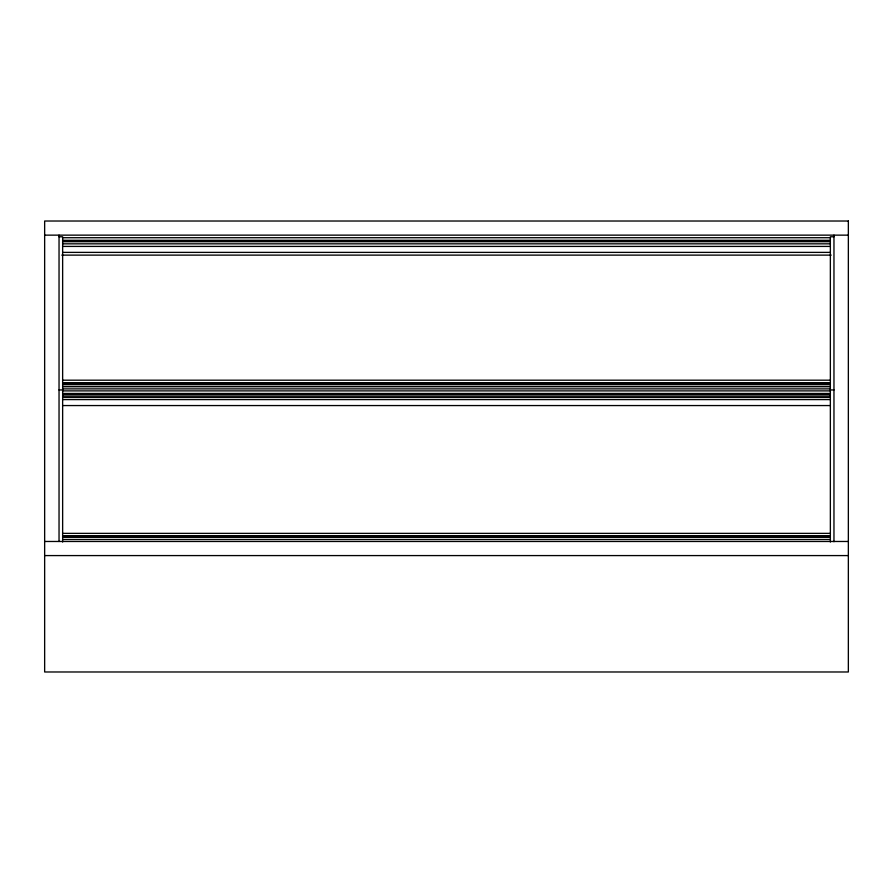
<?xml version="1.0" encoding="UTF-8"?>
<svg xmlns="http://www.w3.org/2000/svg" width="893" height="893" viewBox="0 0 893 893"><rect width="100%" height="100%" fill="white"/><g stroke="black" fill="none" stroke-linecap="round" stroke-linejoin="round"><path stroke-width="1.34" d="M44.65 235.138L848.35 235.138M59.038 236.779L62.644 236.779L62.644 542.051M833.962 236.779L830.356 236.779L830.356 542.051M62.644 237.717L830.356 237.717M62.644 240.306L830.356 240.306M62.644 240.742L830.356 240.742M62.644 241.367L830.356 241.367M62.644 241.657L830.356 241.657M62.644 243.834L830.356 243.834M62.644 246.412L830.356 246.412M62.644 252.384L830.356 252.384M61.829 255.119L831.171 255.119M62.644 380.195L830.356 380.195M62.644 382.773L830.356 382.773M62.644 383.22L830.356 383.22M62.644 383.834L830.356 383.834M62.644 384.135L830.356 384.135M62.644 386.301L830.356 386.301M62.644 386.736L830.356 386.736M62.644 388.89L830.356 388.89M59.038 389.951L62.644 389.951M830.356 389.951L833.962 389.951M62.644 390.888L830.356 390.888M62.644 393.467L830.356 393.467M62.644 393.902L830.356 393.902M62.644 394.527L830.356 394.527M62.644 394.829L830.356 394.829M62.644 396.994L830.356 396.994M62.644 397.43L830.356 397.43M62.644 399.584L830.356 399.584M62.644 405.556L830.356 405.556M62.644 533.367L830.356 533.367M62.644 535.945L830.356 535.945M62.644 536.38L830.356 536.38M62.644 537.006L830.356 537.006M62.644 537.296L830.356 537.296M62.644 539.472L830.356 539.472M44.65 541.471L848.35 541.471M44.65 555.58L848.35 555.58M833.962 235.138L833.962 541.716M59.038 235.138L59.038 541.471M848.35 221.017L44.65 221.017L44.65 671.982L848.35 671.982L848.35 221.017"/></g></svg>
